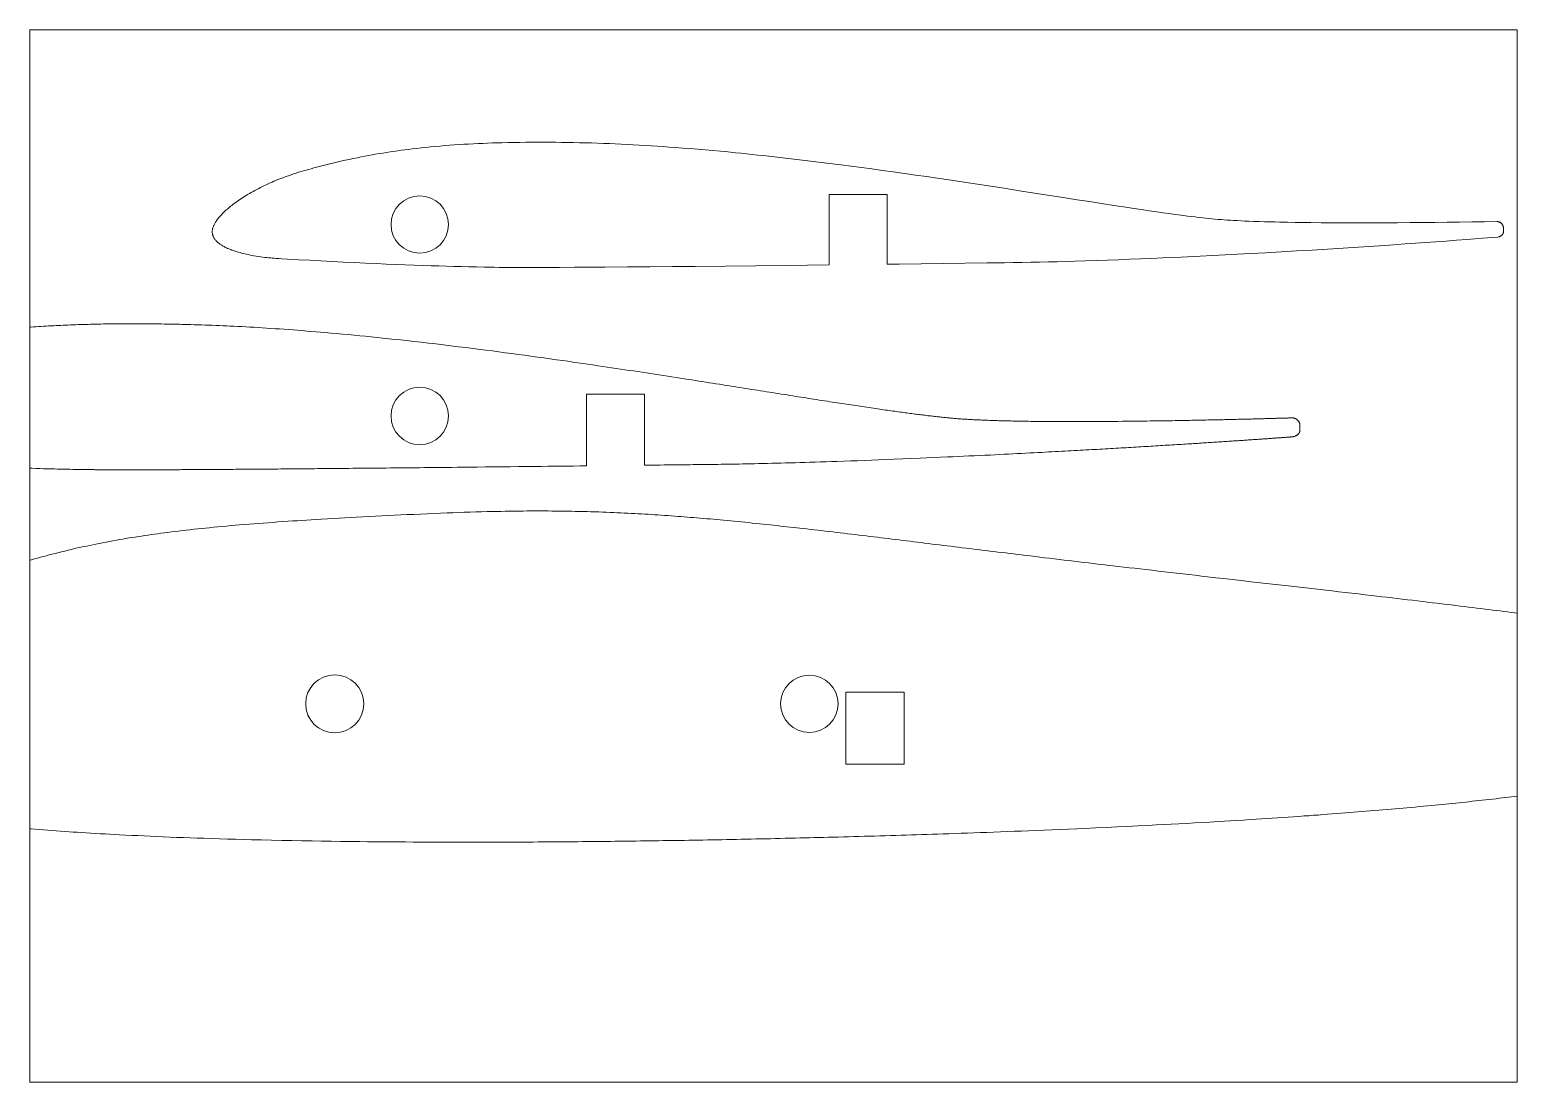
# Paper-space layout 'Sheet' of a CAD drawing. Header units: millimetres. Extents: x 0 to 420, y 0 to 297.
# The model-space entities are those that its viewports show. They can reach past a viewport. Long polylines and large blocks are cut down to what shows.
import ezdxf

# ---------------------------------------------------------------- set-up
doc = ezdxf.new("R2010")
doc.units = ezdxf.units.MM
doc.layers.add('Geometries', color=7, linetype='Continuous')

msp = doc.modelspace()

# ---------------------------------------------------------------- linework, layer by layer
at = {"layer": 'Geometries', "linetype": 'Continuous', "lineweight": 13}
for p, q in [((225.68, 230.65), (225.68, 250.56)), ((225.68, 250.56), (242.08, 250.56)), ((242.08, 250.56), (242.08, 230.85)), ((173.57, 194.14), (157.17, 194.14)), ((157.17, 194.14), (157.17, 173.93)), ((173.57, 174.12), (173.57, 194.14)), ((230.46, 110.11), (230.46, 89.71)), ((246.86, 110.11), (230.46, 110.11)), ((246.86, 89.71), (246.86, 110.11)), ((230.46, 89.71), (246.86, 89.71))]:
    msp.add_line(p, q, dxfattribs=at)
at = {"layer": 'Geometries', "linetype": 'Continuous', "lineweight": 13, "flags": 128}
for points in [[(414.22, 242.87), (410.72, 242.81), (407.22, 242.76), (403.72, 242.71), (400.22, 242.67), (396.72, 242.63), (393.22, 242.6), (389.72, 242.57), (386.22, 242.55), (382.72, 242.53), (379.22, 242.52), (376.31, 242.52), (373.39, 242.52), (370.47, 242.53), (367.56, 242.54), (364.64, 242.56), (361.72, 242.59), (359.53, 242.62), (357.34, 242.65), (355.15, 242.69), (352.97, 242.73), (351.51, 242.76), (350.05, 242.8), (348.59, 242.84), (347.13, 242.88), (345.67, 242.93), (344.21, 242.99), (343.12, 243.03), (342.04, 243.08), (340.95, 243.13), (339.86, 243.19), (338.99, 243.24), (338.12, 243.29), (337.25, 243.35), (336.39, 243.42), (335.52, 243.49), (334.65, 243.56), (333.79, 243.65), (332.92, 243.73), (332.05, 243.83), (331.19, 243.92), (330.11, 244.04), (329.03, 244.17), (327.95, 244.3), (326.87, 244.44), (325.14, 244.66), (323.41, 244.89), (321.69, 245.13), (319.97, 245.37), (318.24, 245.61), (316.06, 245.93), (313.88, 246.25), (311.7, 246.58), (309.52, 246.91), (306.08, 247.43), (302.64, 247.96), (299.2, 248.5), (295.76, 249.04), (292.32, 249.57), (288.03, 250.25), (283.73, 250.92), (279.43, 251.59), (275.13, 252.26), (272, 252.74), (268.87, 253.22), (265.74, 253.69), (262.61, 254.16), (259.48, 254.63), (256.35, 255.09), (253.22, 255.55), (250.09, 256), (246.95, 256.45), (243.82, 256.89), (240.68, 257.32), (237.77, 257.72), (234.85, 258.11), (231.92, 258.5), (229, 258.88), (226.66, 259.18), (224.33, 259.48), (221.99, 259.77), (219.65, 260.05), (217.31, 260.33), (214.96, 260.61), (212.62, 260.87), (210.28, 261.14), (207.93, 261.4), (205.59, 261.65), (204, 261.82), (202.41, 261.98), (200.82, 262.14), (199.23, 262.3), (197.11, 262.51), (194.99, 262.71), (192.87, 262.91), (190.75, 263.09), (188.62, 263.28), (186.5, 263.45), (184.38, 263.62), (182.25, 263.79), (180.55, 263.91), (178.85, 264.03), (177.15, 264.15), (175.45, 264.26), (173.75, 264.36), (172.06, 264.46), (170.38, 264.56), (168.7, 264.64), (167.02, 264.73), (165.33, 264.8), (163.65, 264.88), (161.97, 264.94), (160.28, 265), (158.6, 265.05), (156.91, 265.1), (155.23, 265.14), (153.54, 265.17), (151.86, 265.2), (150.17, 265.22), (148.49, 265.24), (146.81, 265.25), (145.12, 265.25), (143.44, 265.26), (141.75, 265.25), (140.07, 265.24), (138.38, 265.22), (136.7, 265.2), (135.01, 265.16), (133.33, 265.13), (131.98, 265.09), (130.63, 265.05), (129.28, 265), (127.94, 264.95), (126.59, 264.89), (125.25, 264.82), (123.9, 264.75), (122.55, 264.67), (121.21, 264.59), (119.86, 264.5), (118.52, 264.4), (117.17, 264.3), (115.82, 264.19), (114.48, 264.07), (113.13, 263.94), (111.84, 263.81), (110.55, 263.67), (109.26, 263.53), (107.96, 263.38), (106.93, 263.25), (105.9, 263.12), (104.87, 262.98), (103.84, 262.84), (102.81, 262.69), (101.78, 262.54), (100.75, 262.38), (99.73, 262.21), (98.7, 262.04), (97.67, 261.87), (96.64, 261.69), (95.61, 261.5), (94.59, 261.31), (93.56, 261.11), (92.53, 260.9), (91.36, 260.66), (90.2, 260.42), (89.03, 260.16), (87.87, 259.9), (86.71, 259.63), (85.55, 259.36), (84.39, 259.08), (83.24, 258.79), (82.08, 258.49), (80.93, 258.19), (80.21, 258), (79.49, 257.8), (78.77, 257.61), (78.05, 257.41), (77.34, 257.2), (76.62, 256.99), (75.91, 256.77), (75.2, 256.54), (74.48, 256.31), (73.77, 256.07), (73.05, 255.82), (72.34, 255.56), (71.77, 255.35), (71.2, 255.14), (70.64, 254.92), (70.08, 254.7), (69.52, 254.47), (68.96, 254.24), (68.42, 254.01), (67.87, 253.77), (67.33, 253.53), (66.78, 253.28), (66.24, 253.03), (65.71, 252.77), (65.17, 252.51), (64.64, 252.24), (64.11, 251.96), (63.58, 251.68), (63.06, 251.4), (62.54, 251.11), (62.02, 250.81), (61.51, 250.51), (61.07, 250.24), (60.64, 249.98), (60.21, 249.7), (59.78, 249.43), (59.36, 249.14), (58.94, 248.86), (58.53, 248.57), (58.13, 248.28), (57.73, 247.98), (57.34, 247.68), (57.02, 247.44), (56.71, 247.19), (56.41, 246.93), (56.1, 246.68), (55.8, 246.42), (55.5, 246.15), (55.2, 245.88), (54.91, 245.6), (54.62, 245.32), (54.34, 245.03), (54.13, 244.81), (53.93, 244.58), (53.72, 244.36), (53.52, 244.13), (53.33, 243.89), (53.14, 243.65), (52.95, 243.41), (52.77, 243.16), (52.62, 242.94), (52.48, 242.72), (52.34, 242.49), (52.23, 242.32), (52.14, 242.15), (52.05, 241.97), (51.96, 241.79), (51.9, 241.66), (51.85, 241.54), (51.8, 241.41), (51.75, 241.28), (51.71, 241.14), (51.67, 241.01)], [(51.67, 241.01), (51.64, 240.89), (51.61, 240.78), (51.59, 240.64), (51.56, 240.5), (51.55, 240.36), (51.54, 240.22), (51.53, 240.08), (51.53, 239.94), (51.54, 239.79), (51.55, 239.65), (51.57, 239.51), (51.59, 239.37), (51.62, 239.23), (51.65, 239.1), (51.7, 238.96), (51.75, 238.82), (51.8, 238.69), (51.86, 238.56), (51.93, 238.41), (52.01, 238.26), (52.1, 238.12), (52.2, 237.98), (52.3, 237.84), (52.4, 237.71), (52.51, 237.57), (52.63, 237.45), (52.74, 237.33), (52.86, 237.21), (52.98, 237.1), (53.11, 236.99), (53.23, 236.88), (53.36, 236.78), (53.52, 236.66), (53.69, 236.54), (53.85, 236.42), (54.02, 236.31), (54.19, 236.2), (54.42, 236.06), (54.65, 235.93), (54.88, 235.81), (55.11, 235.68), (55.35, 235.57), (55.59, 235.45), (55.88, 235.32), (56.17, 235.2), (56.46, 235.08), (56.76, 234.96), (57.05, 234.85), (57.42, 234.71), (57.8, 234.59), (58.17, 234.46), (58.55, 234.35), (58.96, 234.23), (59.38, 234.11), (59.79, 234), (60.2, 233.89), (60.71, 233.77), (61.23, 233.65), (61.74, 233.54), (62.25, 233.44), (62.77, 233.34), (63.29, 233.24), (63.91, 233.14), (64.53, 233.04), (65.15, 232.94), (65.77, 232.86), (66.4, 232.78), (66.92, 232.72), (67.44, 232.66), (67.96, 232.61), (68.49, 232.56), (69.01, 232.51), (69.53, 232.48), (70.34, 232.43), (71.16, 232.38), (72.78, 232.29), (75.92, 232.11), (79.06, 231.94), (82.2, 231.77), (85.35, 231.61), (88.49, 231.45), (91.63, 231.3), (94.78, 231.15), (97.92, 231.01), (100.59, 230.9), (103.25, 230.78), (105.92, 230.68), (108.58, 230.58), (111.25, 230.48), (113.37, 230.41), (115.5, 230.34), (117.63, 230.27), (119.76, 230.21), (121.89, 230.16), (124.02, 230.11), (126.14, 230.06), (128.27, 230.02), (129.69, 230), (131.11, 229.98), (132.53, 229.96), (133.95, 229.95), (135.37, 229.94), (136.79, 229.93), (139.35, 229.93), (141.9, 229.93), (144.46, 229.93), (147.01, 229.94), (149.57, 229.95), (153.83, 229.97), (158.08, 229.99), (162.34, 230.02), (168.73, 230.07), (175.12, 230.12), (181.5, 230.18), (187.89, 230.24), (196.43, 230.33), (204.97, 230.42), (213.51, 230.51), (225.68, 230.65)], [(416.12, 240.28), (416.12, 240.58), (416.12, 240.89), (416.12, 240.99), (416.11, 241.09), (416.11, 241.14), (416.1, 241.18), (416.08, 241.28), (416.06, 241.39), (416.04, 241.49), (416.01, 241.58), (415.97, 241.68), (415.93, 241.78), (415.89, 241.87), (415.84, 241.96), (415.78, 242.05), (415.72, 242.14), (415.65, 242.23), (415.58, 242.3), (415.51, 242.38), (415.43, 242.45), (415.35, 242.51), (415.26, 242.57), (415.17, 242.63), (415.08, 242.68), (414.98, 242.72), (414.89, 242.76), (414.79, 242.79), (414.69, 242.82), (414.59, 242.84), (414.5, 242.85), (414.41, 242.86), (414.32, 242.87), (414.22, 242.87)], [(414.53, 238.5), (414.71, 238.55), (414.79, 238.58), (414.88, 238.61), (414.99, 238.65), (415.1, 238.7), (415.21, 238.75), (415.29, 238.79), (415.37, 238.84), (415.45, 238.88), (415.52, 238.94), (415.58, 238.98), (415.63, 239.02), (415.69, 239.07), (415.74, 239.12), (415.79, 239.18), (415.83, 239.24), (415.88, 239.3), (415.92, 239.36), (415.95, 239.43), (415.99, 239.5), (416.02, 239.57), (416.04, 239.64), (416.06, 239.71), (416.08, 239.79), (416.09, 239.86), (416.11, 239.94), (416.12, 240.02), (416.12, 240.11), (416.12, 240.19), (416.12, 240.28)], [(242.08, 230.85), (245.46, 230.89), (257.86, 231.04), (270.25, 231.2), (272.73, 231.23), (275.21, 231.26), (277.69, 231.29), (280.17, 231.33), (282.64, 231.38), (285.12, 231.43), (287.6, 231.48), (290.08, 231.54), (292.56, 231.61), (295.04, 231.68), (298.13, 231.77), (301.23, 231.88), (304.33, 231.98), (307.42, 232.1), (310.52, 232.22), (313.62, 232.34), (316.71, 232.47), (319.81, 232.6), (323.35, 232.76), (326.89, 232.93), (330.43, 233.1), (333.97, 233.28), (337.51, 233.46), (341.05, 233.64), (344.59, 233.84), (348.96, 234.08), (353.34, 234.33), (357.71, 234.58), (362.08, 234.85), (366.46, 235.11), (370.83, 235.39), (375.2, 235.67), (379.57, 235.96), (383.94, 236.25), (388.31, 236.55), (392.68, 236.85), (397.05, 237.16), (399.96, 237.38), (402.88, 237.59), (405.79, 237.81), (407.98, 237.98), (410.16, 238.15), (411.62, 238.26), (413.07, 238.38), (414.53, 238.5)], [(356.38, 187.48), (356.23, 187.47), (356.07, 187.47), (355.91, 187.46), (355.75, 187.46), (355.58, 187.45), (355.41, 187.45), (355.23, 187.44), (355.06, 187.44), (354.89, 187.43), (354.71, 187.43), (354.54, 187.42), (354.35, 187.42), (354.17, 187.41), (353.98, 187.41), (353.79, 187.4), (353.59, 187.4), (353.39, 187.39), (353.19, 187.38), (352.98, 187.38), (352.78, 187.37), (352.58, 187.37), (352.38, 187.36), (352.17, 187.36), (351.96, 187.35), (351.74, 187.34), (351.51, 187.34), (351.28, 187.33), (351.04, 187.32), (350.8, 187.32), (350.56, 187.31), (350.27, 187.3), (349.98, 187.3), (349.68, 187.29), (349.38, 187.28), (349.07, 187.27), (348.75, 187.26), (348.43, 187.25), (348.11, 187.24), (347.78, 187.24), (347.44, 187.23), (347.11, 187.22), (346.77, 187.21), (346.42, 187.2), (346.07, 187.19), (345.72, 187.18), (345.37, 187.17), (345.01, 187.16), (344.66, 187.16), (344.29, 187.15), (343.93, 187.14), (343.56, 187.13), (343.18, 187.12), (342.79, 187.11), (342.41, 187.1), (342.02, 187.09), (341.63, 187.08), (341.23, 187.07), (340.76, 187.06), (340.29, 187.05), (339.82, 187.04), (339.34, 187.03), (338.86, 187.02), (338.37, 187), (337.91, 186.99), (337.44, 186.98), (336.97, 186.97), (336.49, 186.96), (336.02, 186.95), (335.46, 186.94), (334.9, 186.93), (334.33, 186.92), (333.76, 186.9), (333.19, 186.89), (332.61, 186.88), (332.03, 186.87), (331.39, 186.85), (330.74, 186.84), (330.08, 186.83), (329.43, 186.82), (328.77, 186.8), (328.1, 186.79), (327.43, 186.78), (326.76, 186.76), (326.08, 186.75), (325.4, 186.74), (324.73, 186.73), (324.05, 186.72), (323.38, 186.7), (322.7, 186.69), (321.92, 186.68), (321.14, 186.67), (320.36, 186.66), (319.57, 186.64), (318.78, 186.63), (317.99, 186.62), (317.19, 186.61), (316.39, 186.6), (315.39, 186.58), (314.38, 186.57), (313.37, 186.56), (312.35, 186.55), (311.34, 186.53), (309.96, 186.52), (308.58, 186.51), (307.2, 186.49), (305.82, 186.48), (304.44, 186.47), (303.06, 186.46), (301.98, 186.45), (300.9, 186.45), (299.81, 186.44), (298.74, 186.44), (297.66, 186.44), (296.59, 186.44), (295.67, 186.43), (294.76, 186.43), (293.85, 186.43), (292.94, 186.44), (292.04, 186.44), (291.14, 186.44), (290.24, 186.44), (289.54, 186.45), (288.84, 186.45), (288.14, 186.45), (287.45, 186.46), (286.76, 186.46), (286.07, 186.47), (285.39, 186.47), (284.71, 186.48), (284.04, 186.49), (283.37, 186.5), (282.7, 186.5), (282.04, 186.51), (281.39, 186.52), (280.75, 186.53), (280.11, 186.54), (279.48, 186.55), (278.97, 186.56), (278.47, 186.57), (277.97, 186.58), (277.48, 186.59), (276.99, 186.6), (276.5, 186.61), (276.03, 186.62), (275.55, 186.64), (275.08, 186.65), (274.61, 186.66), (274.13, 186.67), (273.66, 186.69), (273.2, 186.7), (272.73, 186.71), (272.28, 186.73), (271.84, 186.74), (271.39, 186.76), (270.95, 186.77), (270.51, 186.79), (270.07, 186.81), (269.63, 186.82), (269.2, 186.84), (268.77, 186.86), (268.35, 186.88), (267.93, 186.9), (267.55, 186.91), (267.18, 186.93), (266.81, 186.95), (266.44, 186.97), (266.08, 186.99), (265.73, 187.01), (265.38, 187.03), (265.04, 187.05), (264.7, 187.07), (264.36, 187.09), (264.03, 187.11), (263.7, 187.13), (263.37, 187.15), (262.94, 187.18), (262.77, 187.19), (262.59, 187.21), (262.27, 187.23), (261.94, 187.25), (261.62, 187.28), (261.3, 187.31), (260.97, 187.33), (260.64, 187.36), (260.31, 187.39), (259.97, 187.42), (259.65, 187.45), (259.32, 187.48), (259, 187.52), (258.66, 187.55), (258.33, 187.58), (257.99, 187.62), (257.65, 187.65), (257.31, 187.69), (256.96, 187.73), (256.61, 187.76), (256.26, 187.8), (255.91, 187.84), (255.55, 187.88), (255.2, 187.92), (254.81, 187.97), (254.42, 188.01), (254.02, 188.06), (253.62, 188.1), (253.22, 188.15), (252.81, 188.2), (252.42, 188.25), (252.03, 188.3), (251.64, 188.35), (251.25, 188.39), (250.85, 188.45), (250.4, 188.5), (249.95, 188.56), (249.49, 188.62), (249.03, 188.68), (248.57, 188.74), (248.1, 188.8), (247.63, 188.86), (247.16, 188.93), (246.68, 188.99), (246.2, 189.06), (245.72, 189.12), (245.23, 189.19), (244.74, 189.26), (244.24, 189.33), (243.74, 189.4), (243.24, 189.47), (242.71, 189.54), (242.18, 189.62), (241.64, 189.69), (241.1, 189.77), (240.56, 189.85), (240.01, 189.93), (239.41, 190.01), (238.81, 190.1), (238.2, 190.19), (237.58, 190.28), (236.97, 190.37), (236.36, 190.46), (235.74, 190.55), (235.12, 190.65), (234.5, 190.74), (233.86, 190.83), (233.22, 190.93), (232.57, 191.03), (231.92, 191.13), (231.27, 191.23), (230.61, 191.33), (229.94, 191.43), (229.28, 191.53), (228.61, 191.63), (227.93, 191.74), (227.25, 191.84), (226.57, 191.95), (225.89, 192.05), (225.2, 192.16), (224.43, 192.28), (223.67, 192.4), (222.9, 192.52), (222.12, 192.64), (221.34, 192.76), (220.63, 192.87), (219.91, 192.98), (219.19, 193.1), (218.47, 193.21), (217.74, 193.32), (217.01, 193.44), (216.28, 193.55), (215.47, 193.68), (214.65, 193.81), (213.83, 193.94), (213.01, 194.07), (212.18, 194.2), (211.35, 194.33), (210.52, 194.46), (209.68, 194.6), (208.84, 194.73), (208, 194.86), (207.16, 194.99), (206.32, 195.13), (205.48, 195.26), (204.64, 195.39), (203.77, 195.53), (202.89, 195.67), (202.01, 195.81), (201.12, 195.95), (200.24, 196.09), (199.35, 196.23), (198.45, 196.37), (197.55, 196.51), (196.61, 196.66), (195.66, 196.81), (194.71, 196.96), (193.76, 197.11), (192.8, 197.26), (191.84, 197.41), (190.87, 197.57), (189.9, 197.72), (188.93, 197.87), (187.96, 198.02), (186.98, 198.17), (186, 198.33), (184.84, 198.51), (183.67, 198.69), (182.51, 198.87), (181.33, 199.05), (180.14, 199.24), (178.93, 199.42), (177.73, 199.61), (176.52, 199.79), (175.3, 199.98), (174.11, 200.16), (172.91, 200.34), (171.71, 200.52), (170.5, 200.71), (169.27, 200.89), (168.03, 201.08), (166.79, 201.26), (165.55, 201.45), (164.3, 201.64), (163.05, 201.82), (161.79, 202.01), (160.4, 202.21), (158.99, 202.42), (157.59, 202.62), (156.18, 202.83), (154.77, 203.03), (153.35, 203.23), (151.93, 203.44), (150.51, 203.64), (148.72, 203.89), (146.92, 204.15), (145.12, 204.4), (143.32, 204.65), (141.51, 204.9), (139.7, 205.14), (137.89, 205.39), (136.08, 205.63), (134.26, 205.87), (132.44, 206.11), (130.65, 206.35), (128.85, 206.58), (127.06, 206.81), (125.26, 207.04), (123.15, 207.3), (121.03, 207.56), (118.92, 207.82), (116.8, 208.08), (114.68, 208.33), (112.6, 208.57), (110.52, 208.81), (108.44, 209.05), (106.37, 209.28), (104.7, 209.46), (103.04, 209.64), (101.38, 209.82), (99.72, 210), (98.06, 210.17), (96.43, 210.33), (94.81, 210.5), (93.18, 210.66), (91.56, 210.81), (89.91, 210.97), (88.26, 211.12), (86.62, 211.27), (84.97, 211.42), (83.33, 211.56), (82.05, 211.67), (80.76, 211.78), (79.48, 211.89), (78.2, 211.99), (76.92, 212.09), (75.64, 212.19), (74.36, 212.29), (73.09, 212.38), (71.82, 212.48), (70.55, 212.57), (69.31, 212.65), (68.07, 212.73), (66.83, 212.81), (65.6, 212.89), (64.46, 212.96), (63.32, 213.03), (62.18, 213.1), (61.05, 213.16), (59.92, 213.22), (58.79, 213.28), (57.66, 213.34), (56.63, 213.39), (55.6, 213.44), (54.58, 213.48), (53.56, 213.53), (52.54, 213.57), (51.52, 213.61), (50.5, 213.65), (49.49, 213.68), (48.48, 213.72), (47.47, 213.75), (46.47, 213.78), (45.47, 213.8), (44.64, 213.83), (44.02, 213.84), (43.45, 213.85), (42.93, 213.87), (42.42, 213.88), (41.67, 213.89), (40.92, 213.91), (40.18, 213.92), (39.44, 213.93), (38.7, 213.95), (37.96, 213.96), (37.23, 213.97), (36.44, 213.98), (35.64, 213.99), (34.85, 214), (34.06, 214), (33.28, 214.01), (32.57, 214.02), (31.87, 214.02), (31.17, 214.02), (30.48, 214.03), (29.78, 214.03), (29.11, 214.03), (28.43, 214.03), (27.76, 214.03), (27.09, 214.03), (26.3, 214.02), (25.51, 214.02), (24.73, 214.01), (23.95, 214), (23.17, 214), (22.4, 213.99), (21.64, 213.98), (20.87, 213.97), (20.11, 213.95), (19.36, 213.94), (18.61, 213.92), (17.86, 213.91), (17.16, 213.89), (16.46, 213.87), (15.76, 213.85), (15.07, 213.83), (14.38, 213.81), (13.66, 213.79), (12.93, 213.76), (12.21, 213.74), (11.5, 213.71), (10.78, 213.68), (10.07, 213.65), (9.41, 213.62), (8.74, 213.59), (8.08, 213.56), (7.42, 213.53), (6.77, 213.49), (6.04, 213.46), (5.32, 213.42), (4.6, 213.37), (3.88, 213.33), (3.16, 213.29), (2.45, 213.24), (1.74, 213.19), (1.04, 213.14), (0.31, 213.09), (-0.41, 213.04), (-1.14, 212.98), (-1.85, 212.93), (-2.57, 212.87)], [(-2.32, 173.33), (-0.88, 173.28), (0.55, 173.24), (1.68, 173.2), (2.8, 173.17), (3.91, 173.14), (5.03, 173.11), (6.14, 173.08), (7.01, 173.06), (7.88, 173.04), (8.74, 173.02), (9.6, 173), (10.46, 172.99), (11.32, 172.97), (12.17, 172.95), (13.02, 172.94), (13.86, 172.92), (14.7, 172.91), (15.31, 172.9), (15.92, 172.89), (16.53, 172.89), (16.93, 172.88), (17.33, 172.88), (17.68, 172.87), (17.83, 172.87), (17.85, 172.87), (17.87, 172.87), (17.89, 172.87), (17.91, 172.87), (17.93, 172.87), (17.95, 172.87), (18.19, 172.87), (18.43, 172.86), (18.67, 172.86), (18.92, 172.86), (19.17, 172.86), (19.42, 172.86), (19.68, 172.85), (19.94, 172.85), (20.22, 172.85), (20.5, 172.85), (20.79, 172.85), (21.08, 172.84), (21.37, 172.84), (21.67, 172.84), (21.97, 172.84), (22.28, 172.84), (22.59, 172.84), (22.9, 172.84), (23.22, 172.83), (23.54, 172.83), (23.84, 172.83), (24.15, 172.83), (24.47, 172.83), (24.78, 172.83), (25.1, 172.83), (25.44, 172.83), (25.79, 172.83), (26.14, 172.83), (26.49, 172.83), (26.85, 172.83), (27.21, 172.83), (27.55, 172.83), (27.9, 172.83), (28.24, 172.83), (28.6, 172.83), (28.95, 172.83), (29.35, 172.83), (29.76, 172.83), (30.16, 172.83), (30.57, 172.83), (30.99, 172.83), (31.41, 172.83), (31.83, 172.83), (32.26, 172.83), (32.67, 172.83), (33.08, 172.83), (33.49, 172.83), (33.91, 172.83), (34.33, 172.83), (34.76, 172.84), (35.26, 172.84), (35.77, 172.84), (36.28, 172.84), (36.8, 172.84), (37.33, 172.84), (37.87, 172.85), (38.41, 172.85), (38.96, 172.85), (39.51, 172.85), (40.06, 172.85), (40.62, 172.86), (41.19, 172.86), (41.75, 172.86), (42.33, 172.86), (42.9, 172.87), (43.48, 172.87), (44.06, 172.87), (44.65, 172.87), (45.2, 172.88), (45.74, 172.88), (46.29, 172.88), (46.84, 172.89), (47.4, 172.89), (47.96, 172.89), (48.57, 172.9), (49.19, 172.9), (49.81, 172.9), (50.43, 172.91), (51.06, 172.91), (51.68, 172.91), (52.3, 172.92), (52.93, 172.92), (53.56, 172.93), (54.2, 172.93), (54.85, 172.94), (55.5, 172.94), (56.16, 172.94), (56.82, 172.95), (57.48, 172.95), (58.15, 172.96), (58.93, 172.96), (59.72, 172.97), (60.51, 172.97), (61.31, 172.98), (62.11, 172.99), (62.91, 172.99), (63.67, 173), (64.44, 173), (65.21, 173.01), (65.98, 173.02), (66.76, 173.02), (67.58, 173.03), (68.41, 173.04), (69.25, 173.04), (70.09, 173.05), (70.93, 173.06), (71.78, 173.06), (72.58, 173.07), (73.38, 173.08), (74.19, 173.08), (75, 173.09), (75.81, 173.1), (76.72, 173.11), (77.64, 173.11), (78.56, 173.12), (79.48, 173.13), (80.41, 173.14), (81.34, 173.15), (82.27, 173.15), (83.2, 173.16), (84.18, 173.17), (85.16, 173.18), (86.14, 173.19), (87.12, 173.2), (88.11, 173.21), (89.1, 173.22), (90.09, 173.23), (91.19, 173.24), (92.29, 173.25), (93.39, 173.26), (94.5, 173.27), (95.61, 173.28), (96.85, 173.29), (98.1, 173.3), (99.35, 173.32), (100.6, 173.33), (101.86, 173.34), (103.12, 173.35), (104.38, 173.37), (105.65, 173.38), (107.1, 173.39), (108.56, 173.41), (110.01, 173.42), (111.48, 173.44), (112.94, 173.45), (114.41, 173.47), (115.88, 173.48), (117.5, 173.5), (119.13, 173.52), (120.75, 173.53), (122.38, 173.55), (124.01, 173.57), (126.33, 173.59), (128.66, 173.62), (130.98, 173.64), (133.31, 173.67), (135.64, 173.69), (137.97, 173.72), (140.29, 173.75), (142.62, 173.77), (144.45, 173.79), (146.27, 173.81), (148.09, 173.83), (149.91, 173.85), (151.73, 173.87), (153.55, 173.89), (155.36, 173.91), (157.17, 173.93)], [(358.65, 184.3), (358.65, 184.37), (358.65, 184.43), (358.65, 184.5), (358.65, 184.56), (358.65, 184.61), (358.65, 184.67), (358.65, 184.72), (358.65, 184.76), (358.65, 184.81), (358.65, 184.86), (358.65, 184.91), (358.65, 184.95), (358.65, 184.99), (358.65, 185.03), (358.65, 185.06), (358.65, 185.1), (358.65, 185.14), (358.65, 185.17), (358.65, 185.19), (358.65, 185.22), (358.65, 185.24), (358.65, 185.26), (358.65, 185.27), (358.65, 185.29), (358.65, 185.3), (358.65, 185.31), (358.65, 185.31), (358.65, 185.31), (358.65, 185.32), (358.65, 185.32), (358.65, 185.32), (358.65, 185.32), (358.65, 185.32), (358.65, 185.32), (358.65, 185.32), (358.64, 185.41), (358.64, 185.5), (358.62, 185.59), (358.61, 185.68), (358.59, 185.77), (358.57, 185.86), (358.55, 185.94), (358.52, 186.02), (358.49, 186.1), (358.45, 186.18), (358.42, 186.26), (358.38, 186.33), (358.34, 186.41), (358.29, 186.48), (358.24, 186.55), (358.19, 186.62), (358.14, 186.69), (358.08, 186.75), (358.03, 186.81), (357.97, 186.87), (357.9, 186.93), (357.83, 186.99), (357.76, 187.05), (357.68, 187.1), (357.6, 187.15), (357.53, 187.2), (357.45, 187.24), (357.37, 187.27), (357.3, 187.31), (357.22, 187.34), (357.14, 187.37), (357.06, 187.39), (356.97, 187.42), (356.89, 187.43), (356.81, 187.45), (356.72, 187.46), (356.64, 187.47), (356.55, 187.48), (356.47, 187.48), (356.38, 187.48)], [(173.57, 174.12), (174.68, 174.13), (175.79, 174.14), (176.89, 174.16), (178, 174.17), (179.1, 174.18), (180.19, 174.2), (181.22, 174.21), (182.25, 174.22), (183.28, 174.23), (184.3, 174.24), (185.31, 174.25), (186.33, 174.27), (187.34, 174.28), (188.35, 174.29), (189.35, 174.3), (190.35, 174.31), (191, 174.32), (191.65, 174.33), (192.3, 174.34), (192.95, 174.34), (193.61, 174.35), (194.26, 174.36), (195.27, 174.38), (196.28, 174.39), (197.29, 174.41), (198.31, 174.42), (199.33, 174.44), (200.34, 174.46), (201.35, 174.48), (202.36, 174.5), (203.38, 174.52), (204.59, 174.55), (205.81, 174.57), (207.03, 174.6), (208.26, 174.63), (209.49, 174.66), (210.73, 174.69), (212.08, 174.72), (213.43, 174.76), (214.79, 174.8), (216.16, 174.83), (217.52, 174.87), (218.9, 174.91), (220.27, 174.95), (221.79, 175), (223.3, 175.05), (224.83, 175.1), (226.35, 175.15), (227.88, 175.2), (229.83, 175.26), (231.79, 175.33), (233.75, 175.4), (235.71, 175.47), (237.67, 175.55), (239.64, 175.62), (241.61, 175.7), (244.06, 175.8), (246.51, 175.9), (248.97, 176), (251.42, 176.1), (253.34, 176.18), (255.26, 176.27), (257.18, 176.35), (259.09, 176.44), (260.62, 176.51), (262.15, 176.58), (263.67, 176.65), (265.19, 176.72), (266.71, 176.79), (268.19, 176.86), (269.68, 176.93), (271.16, 177), (272.63, 177.08), (273.88, 177.14), (275.12, 177.2), (276.36, 177.26), (277.6, 177.32), (278.83, 177.39), (280.06, 177.45), (281.21, 177.51), (282.36, 177.57), (283.51, 177.63), (284.65, 177.69), (285.79, 177.75), (286.74, 177.8), (287.68, 177.85), (288.62, 177.9), (289.56, 177.95), (290.49, 178), (291.42, 178.05), (292.29, 178.09), (293.16, 178.14), (294.03, 178.19), (294.9, 178.24), (295.76, 178.28), (296.58, 178.33), (297.41, 178.37), (298.23, 178.42), (299.04, 178.47), (299.85, 178.51), (300.66, 178.56), (301.42, 178.6), (302.18, 178.64), (302.94, 178.68), (303.69, 178.73), (304.44, 178.77), (305.18, 178.81), (305.92, 178.86), (306.66, 178.9), (307.39, 178.94), (308.13, 178.98), (308.84, 179.02), (309.55, 179.07), (310.26, 179.11), (310.97, 179.15), (311.68, 179.19), (312.39, 179.23), (313.1, 179.27), (313.8, 179.32), (314.5, 179.36), (315.19, 179.4), (315.86, 179.44), (316.54, 179.48), (317.21, 179.52), (317.89, 179.56), (318.57, 179.6), (319.25, 179.64), (319.92, 179.69), (320.58, 179.73), (321.24, 179.77), (321.9, 179.81), (322.55, 179.85), (323.2, 179.89), (323.84, 179.93), (324.48, 179.97), (325.11, 180.01), (325.73, 180.04), (326.35, 180.08), (326.96, 180.12), (327.56, 180.16), (328.1, 180.19), (328.63, 180.23), (329.16, 180.26), (329.68, 180.29), (330.21, 180.33), (330.72, 180.36), (331.24, 180.39), (331.75, 180.42), (332.26, 180.46), (332.76, 180.49), (333.26, 180.52), (333.75, 180.55), (334.24, 180.59), (334.73, 180.62), (335.21, 180.65), (335.69, 180.68), (336.19, 180.71), (336.68, 180.74), (337.17, 180.78), (337.66, 180.81), (338.14, 180.84), (338.61, 180.87), (339.04, 180.9), (339.46, 180.93), (339.88, 180.96), (340.29, 180.98), (340.71, 181.01), (341.11, 181.04), (341.49, 181.06), (341.87, 181.09), (342.24, 181.11), (342.61, 181.14), (342.98, 181.16), (343.34, 181.19), (343.7, 181.21), (344.05, 181.24), (344.41, 181.26), (344.75, 181.28), (345.09, 181.31), (345.43, 181.33), (345.76, 181.35), (346.08, 181.38), (346.41, 181.4), (346.74, 181.42), (347.06, 181.44), (347.38, 181.46), (347.69, 181.49), (347.99, 181.51), (348.29, 181.53), (348.59, 181.55), (348.88, 181.57), (349.18, 181.59), (349.47, 181.61), (349.75, 181.63), (350.04, 181.65), (350.31, 181.67), (350.59, 181.69), (350.86, 181.71), (351.12, 181.73), (351.38, 181.75), (351.64, 181.77), (351.89, 181.78), (352.14, 181.8), (352.38, 181.82), (352.62, 181.84), (352.85, 181.85), (353.07, 181.87), (353.3, 181.89), (353.53, 181.9), (353.74, 181.92), (353.96, 181.94), (354.17, 181.95), (354.37, 181.97), (354.57, 181.98), (354.77, 182), (354.96, 182.01), (355.15, 182.03), (355.33, 182.04), (355.51, 182.05), (355.68, 182.07), (355.85, 182.08), (356, 182.09), (356.15, 182.1), (356.29, 182.11), (356.43, 182.13), (356.57, 182.14), (356.7, 182.15)], [(356.7, 182.15), (356.82, 182.18), (356.94, 182.22), (357.05, 182.26), (357.16, 182.3), (357.27, 182.34), (357.37, 182.38), (357.46, 182.42), (357.55, 182.46), (357.63, 182.5), (357.71, 182.55), (357.79, 182.59), (357.86, 182.64), (357.93, 182.69), (358, 182.74), (358.06, 182.79), (358.12, 182.84), (358.17, 182.89), (358.22, 182.95), (358.27, 183), (358.32, 183.06), (358.36, 183.12), (358.4, 183.18), (358.44, 183.25), (358.47, 183.32), (358.5, 183.38), (358.53, 183.45), (358.55, 183.53), (358.57, 183.6), (358.59, 183.68), (358.61, 183.76), (358.62, 183.84), (358.63, 183.93), (358.64, 184.02), (358.64, 184.11), (358.65, 184.2), (358.65, 184.3)], [(30.68, 154), (31.59, 154.14), (32.5, 154.28), (33.41, 154.41), (34.31, 154.54), (35.22, 154.67), (36.12, 154.79), (37.02, 154.92), (38.02, 155.05), (39, 155.17), (39.99, 155.3), (40.98, 155.42), (41.96, 155.54), (43.06, 155.67), (44.15, 155.8), (45.24, 155.92), (46.33, 156.04), (47.42, 156.16), (48.51, 156.27), (49.59, 156.38), (50.67, 156.49), (51.91, 156.61), (53.14, 156.73), (54.36, 156.85), (55.59, 156.96), (56.81, 157.07), (58.03, 157.17), (59.25, 157.27), (60.58, 157.38), (61.92, 157.49), (63.25, 157.6), (64.57, 157.7), (65.9, 157.8), (67.3, 157.9), (68.7, 158), (70.09, 158.1), (71.48, 158.19), (72.87, 158.29), (74.26, 158.38), (75.56, 158.46), (76.86, 158.54), (78.16, 158.62), (79.46, 158.7), (80.75, 158.78), (82.4, 158.88), (84.04, 158.98), (85.68, 159.07), (87.32, 159.17), (88.95, 159.26), (90.58, 159.35), (92.21, 159.44), (94.02, 159.53), (95.82, 159.63), (97.63, 159.72), (99.43, 159.81), (101.22, 159.9), (103.02, 159.99), (104.82, 160.08), (106.61, 160.17), (108.49, 160.25), (110.36, 160.34), (112.24, 160.42), (114.11, 160.5), (115.99, 160.58), (117.87, 160.65), (119.47, 160.71), (121.08, 160.77), (122.7, 160.83), (124.31, 160.88), (125.92, 160.93), (127.54, 160.97), (129.16, 161.02), (130.43, 161.05), (131.71, 161.08), (132.99, 161.1), (134.27, 161.12), (135.55, 161.14), (136.83, 161.16), (138.12, 161.18), (139.29, 161.19), (140.46, 161.2), (141.64, 161.2), (142.81, 161.2), (143.99, 161.2), (145.17, 161.2), (146.36, 161.2), (147.44, 161.19), (148.54, 161.18), (149.63, 161.17), (150.72, 161.16), (151.82, 161.14), (152.92, 161.12), (154.03, 161.1), (155.13, 161.07), (156.24, 161.05), (157.36, 161.02), (158.47, 160.99), (159.59, 160.95), (160.65, 160.92), (161.71, 160.88), (162.78, 160.84), (163.85, 160.8), (164.92, 160.76), (165.89, 160.71), (166.87, 160.67), (167.86, 160.62), (168.84, 160.58), (169.83, 160.53), (170.82, 160.47), (171.82, 160.42), (172.73, 160.37), (173.65, 160.32), (174.57, 160.26), (175.49, 160.2), (176.41, 160.15), (177.34, 160.09), (178.27, 160.02), (179.21, 159.96), (180.14, 159.9), (181.08, 159.83), (182.03, 159.76), (182.97, 159.69), (183.87, 159.63), (184.76, 159.56), (185.66, 159.49), (186.57, 159.41), (187.47, 159.34), (188.39, 159.27), (189.32, 159.19), (190.24, 159.11), (191.17, 159.03), (192.1, 158.95), (193.04, 158.86), (193.98, 158.78), (194.92, 158.69), (195.91, 158.6), (196.91, 158.51), (197.91, 158.41), (198.91, 158.32), (199.91, 158.22), (200.92, 158.12), (201.94, 158.02), (202.95, 157.92), (203.98, 157.81), (205, 157.71), (206.03, 157.6), (207.06, 157.49), (208.04, 157.39), (209.02, 157.29), (210.01, 157.18), (211, 157.07), (211.99, 156.96), (212.9, 156.86), (213.81, 156.76), (214.72, 156.66), (215.64, 156.56), (216.56, 156.46), (217.48, 156.35), (218.41, 156.25), (219.43, 156.13), (220.46, 156.01), (221.49, 155.89), (222.52, 155.77), (223.56, 155.65), (224.61, 155.53), (225.65, 155.41), (226.71, 155.28), (227.76, 155.16), (228.82, 155.03), (229.87, 154.91), (230.92, 154.78), (231.98, 154.66), (233.04, 154.53), (234.08, 154.4), (235.13, 154.28), (236.18, 154.15), (237.23, 154.02), (238.29, 153.9), (239.35, 153.77), (240.36, 153.65), (241.37, 153.52), (242.38, 153.4), (243.4, 153.27), (244.42, 153.15), (245.45, 153.03), (246.48, 152.9), (247.51, 152.77), (248.55, 152.65), (249.59, 152.52), (250.62, 152.39), (251.65, 152.27), (252.68, 152.14), (253.72, 152.01), (254.78, 151.88), (255.84, 151.75), (256.91, 151.62), (257.98, 151.49), (259.05, 151.36), (260.11, 151.23), (261.18, 151.1), (262.24, 150.97), (263.31, 150.84), (264.41, 150.71), (265.51, 150.57), (266.61, 150.44), (267.72, 150.3), (268.83, 150.17), (269.94, 150.03), (271.06, 149.9), (272.18, 149.76), (273.3, 149.62), (274.43, 149.49), (275.56, 149.35), (276.69, 149.21), (277.81, 149.08), (278.93, 148.94), (280.06, 148.81), (281.18, 148.67), (282.53, 148.51), (283.88, 148.35), (285.23, 148.19), (286.59, 148.02), (287.96, 147.86), (289.32, 147.7), (290.7, 147.53), (292.07, 147.37), (293.45, 147.2), (294.84, 147.04), (296.23, 146.88), (297.62, 146.71), (298.94, 146.55), (300.26, 146.4), (301.58, 146.24), (302.91, 146.09), (304.24, 145.93), (305.78, 145.75), (307.33, 145.57), (308.88, 145.39), (310.44, 145.2), (312, 145.02), (313.56, 144.84), (315.13, 144.66), (316.85, 144.46), (318.59, 144.26), (320.32, 144.06), (322.06, 143.86), (323.8, 143.65), (325.55, 143.45), (327.3, 143.25), (329.05, 143.05), (330.8, 142.85), (332.56, 142.65), (334.87, 142.38), (337.18, 142.12), (339.49, 141.86), (342.12, 141.56), (344.75, 141.25), (347.39, 140.95), (350.03, 140.65), (352.66, 140.35), (355.3, 140.05), (357.79, 139.77), (360.27, 139.49), (362.75, 139.2), (365.23, 138.92), (367.71, 138.64), (369.58, 138.42), (371.44, 138.21), (373.31, 137.99), (375.16, 137.78), (377.02, 137.57), (378.87, 137.35), (380.32, 137.18), (381.77, 137.01), (383.22, 136.85), (384.66, 136.68), (386.1, 136.51), (387.53, 136.34), (388.97, 136.17), (390.39, 136), (391.82, 135.84), (393.24, 135.67), (394.66, 135.5), (396.07, 135.33), (397.4, 135.17), (398.72, 135.01), (400.04, 134.85), (401.36, 134.69), (402.67, 134.53), (403.85, 134.39), (405.04, 134.25), (406.22, 134.1), (407.4, 133.96), (408.57, 133.81), (409.74, 133.67), (410.9, 133.52), (411.97, 133.39), (413.03, 133.26), (414.09, 133.12), (415.14, 132.99), (416.19, 132.86), (417.23, 132.72), (418.28, 132.59), (419.31, 132.46), (420.35, 132.32), (421.38, 132.19), (422.4, 132.06)], [(422.43, 81.01), (421.62, 80.91), (420.81, 80.81), (419.99, 80.71), (419.17, 80.61), (418.35, 80.51), (417.52, 80.42), (416.69, 80.32), (415.86, 80.22), (415.03, 80.12), (414.04, 80.01), (413.04, 79.9), (412.05, 79.79), (411.05, 79.67), (410.12, 79.57), (409.19, 79.47), (408.25, 79.37), (407.31, 79.27), (406.37, 79.17), (405.44, 79.07), (404.5, 78.97), (403.57, 78.87), (402.63, 78.78), (401.67, 78.68), (400.7, 78.58), (399.73, 78.48), (398.76, 78.39), (397.78, 78.29), (396.81, 78.2), (395.82, 78.1), (394.67, 77.99), (393.52, 77.88), (392.36, 77.77), (391.2, 77.66), (390.03, 77.56), (388.86, 77.45), (387.75, 77.35), (386.64, 77.25), (385.53, 77.15), (384.41, 77.06), (383.29, 76.96), (382.09, 76.86), (380.9, 76.76), (379.7, 76.65), (378.49, 76.55), (377.28, 76.46), (376.07, 76.36), (374.93, 76.26), (373.78, 76.17), (372.63, 76.08), (371.47, 75.99), (370.31, 75.9), (369.02, 75.8), (367.72, 75.7), (366.42, 75.61), (365.11, 75.51), (363.8, 75.41), (362.49, 75.32), (361.17, 75.22), (359.85, 75.13), (358.35, 75.02), (356.83, 74.92), (355.32, 74.81), (353.8, 74.71), (352.28, 74.61), (350.78, 74.51), (349.28, 74.41), (347.77, 74.31), (346.27, 74.22), (344.47, 74.1), (342.67, 73.99), (340.86, 73.88), (339.05, 73.77), (337.24, 73.66), (335.42, 73.56), (333.24, 73.43), (331.05, 73.3), (328.86, 73.18), (326.67, 73.06), (324.48, 72.94), (322.32, 72.83), (320.16, 72.71), (318, 72.6), (315.83, 72.49), (312.86, 72.34), (309.88, 72.2), (306.91, 72.05), (303.93, 71.91), (300.96, 71.78), (297.99, 71.64), (295.65, 71.54), (293.32, 71.44), (290.99, 71.34), (288.67, 71.24), (286.35, 71.14), (284.03, 71.05), (282.04, 70.97), (280.06, 70.89), (278.08, 70.81), (276.1, 70.74), (274.13, 70.66), (272.16, 70.59), (270.19, 70.52), (268.4, 70.45), (266.6, 70.39), (264.81, 70.32), (263.02, 70.26), (261.24, 70.2), (259.46, 70.14), (257.94, 70.09), (256.42, 70.04), (254.91, 69.99), (253.4, 69.94), (251.89, 69.89), (250.41, 69.84), (248.94, 69.8), (247.47, 69.75), (246, 69.71), (244.5, 69.66), (243.01, 69.61), (241.53, 69.57), (240.04, 69.53), (238.56, 69.48), (237.08, 69.44), (235.61, 69.4), (234.14, 69.36), (232.68, 69.32), (231.22, 69.28), (229.76, 69.24), (228.3, 69.2), (226.85, 69.16), (225.41, 69.12), (224.09, 69.09), (222.77, 69.06), (221.45, 69.02), (220.14, 68.99), (218.83, 68.96), (217.53, 68.93), (216.11, 68.89), (214.7, 68.86), (213.29, 68.83), (211.89, 68.8), (210.49, 68.76), (209.12, 68.73), (207.75, 68.7), (206.39, 68.67), (205.03, 68.64), (203.65, 68.62), (202.27, 68.59), (200.9, 68.56), (199.53, 68.53), (198.17, 68.5), (196.81, 68.48), (195.45, 68.45), (194.1, 68.43), (192.75, 68.4), (191.41, 68.38), (190.07, 68.35), (188.74, 68.33), (187.41, 68.31), (186.08, 68.28), (184.87, 68.26), (183.66, 68.24), (182.46, 68.23), (181.25, 68.21), (180.06, 68.19), (178.86, 68.17), (177.57, 68.15), (176.27, 68.13), (174.98, 68.11), (173.7, 68.1), (172.41, 68.08), (171.14, 68.06), (169.86, 68.04), (168.7, 68.03), (167.54, 68.02), (166.38, 68), (165.23, 67.99), (164.08, 67.97), (162.93, 67.96), (161.55, 67.95), (160.19, 67.93), (158.82, 67.92), (157.46, 67.91), (156.11, 67.89), (154.78, 67.88), (153.46, 67.87), (152.14, 67.86), (150.83, 67.85), (149.6, 67.84), (148.38, 67.83), (147.16, 67.82), (145.94, 67.81), (144.73, 67.81), (143.52, 67.8), (142.1, 67.79), (140.68, 67.78), (139.27, 67.78), (137.86, 67.77), (136.42, 67.77), (134.99, 67.76), (133.56, 67.76), (132.14, 67.75), (130.72, 67.75), (129.3, 67.75), (127.89, 67.75), (126.24, 67.74), (124.6, 67.74), (122.96, 67.74), (121.33, 67.75), (119.7, 67.75), (118.07, 67.75), (116.15, 67.76), (114.24, 67.76), (112.33, 67.77), (110.42, 67.78), (108.26, 67.79), (106.1, 67.8), (103.94, 67.81), (101.79, 67.83), (99.64, 67.85), (97.49, 67.86), (95.34, 67.88), (93.19, 67.91), (90.49, 67.94), (87.8, 67.97), (85.1, 68.01), (82.41, 68.05), (79.72, 68.09), (76.86, 68.14), (74, 68.19), (71.15, 68.25), (68.29, 68.31), (65.44, 68.37), (62.59, 68.44), (60.34, 68.5), (58.1, 68.56), (55.86, 68.62), (53.62, 68.69), (51.38, 68.76), (49.14, 68.83), (47.23, 68.9), (45.31, 68.96), (43.4, 69.03), (41.48, 69.1), (39.57, 69.18), (37.66, 69.26), (35.75, 69.34), (34.01, 69.42), (32.26, 69.49), (30.52, 69.58), (28.78, 69.66), (27.05, 69.75), (25.31, 69.84), (23.97, 69.91), (22.62, 69.98), (21.28, 70.06), (19.94, 70.13), (18.61, 70.21), (17.28, 70.29), (15.94, 70.38), (14.73, 70.45), (13.51, 70.53), (12.3, 70.61), (11.09, 70.69), (9.88, 70.78), (8.68, 70.86), (7.48, 70.95), (6.28, 71.04), (5.09, 71.13), (3.9, 71.22), (2.71, 71.32), (1.53, 71.42), (0.42, 71.51), (-0.69, 71.6), (-1.79, 71.7), (-2.89, 71.8)], [(-2.13, 146.66), (-1.27, 146.91), (-0.41, 147.17), (0.46, 147.42), (1.32, 147.67), (2.18, 147.91), (3.05, 148.15), (3.87, 148.37), (4.69, 148.59), (5.5, 148.81), (6.32, 149.02), (7.14, 149.23), (7.96, 149.44), (8.92, 149.68), (9.89, 149.91), (10.85, 150.14), (11.81, 150.37), (12.66, 150.57), (13.52, 150.76), (14.38, 150.95), (15.23, 151.14), (16.08, 151.32), (16.94, 151.5), (17.79, 151.68), (18.64, 151.86), (19.61, 152.05), (20.58, 152.24), (21.55, 152.43), (22.52, 152.61), (23.48, 152.79), (24.45, 152.96), (25.41, 153.13), (26.29, 153.28), (27.17, 153.43), (28.05, 153.58), (28.93, 153.72), (29.8, 153.86), (30.68, 154)]]:
    msp.add_lwpolyline(points, dxfattribs=at)
at = {"layer": 'Geometries', "linetype": 'Continuous', "lineweight": 13}
for centre, radius in [((110.12, 242.04), 8.1), ((110.12, 188.02), 8.1), ((86.12, 106.79), 8.2), ((220.12, 106.79), 8.1)]:
    msp.add_circle(centre, radius, dxfattribs=at)

psp = doc.layouts.new('Sheet')

# ---------------------------------------------------------------- viewports
at = {"layer": '0'}
psp.add_viewport(center=(210, 148.5), size=(420, 297), view_center_point=(210, 148.5), view_height=297, dxfattribs=at)

doc.saveas('drawing.dxf')
